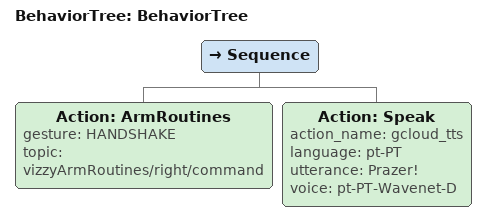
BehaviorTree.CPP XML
<?xml version="1.0"?>
<root main_tree_to_execute="BehaviorTree">
    <BehaviorTree ID="BehaviorTree">
        <Sequence>
            <Action ID="ArmRoutines" gesture="HANDSHAKE" topic="vizzyArmRoutines/right/command"/>
            <Action ID="Speak" action_name="gcloud_tts" language="pt-PT" utterance="Prazer!" voice="pt-PT-Wavenet-D"/>
        </Sequence>
    </BehaviorTree>
</root>
